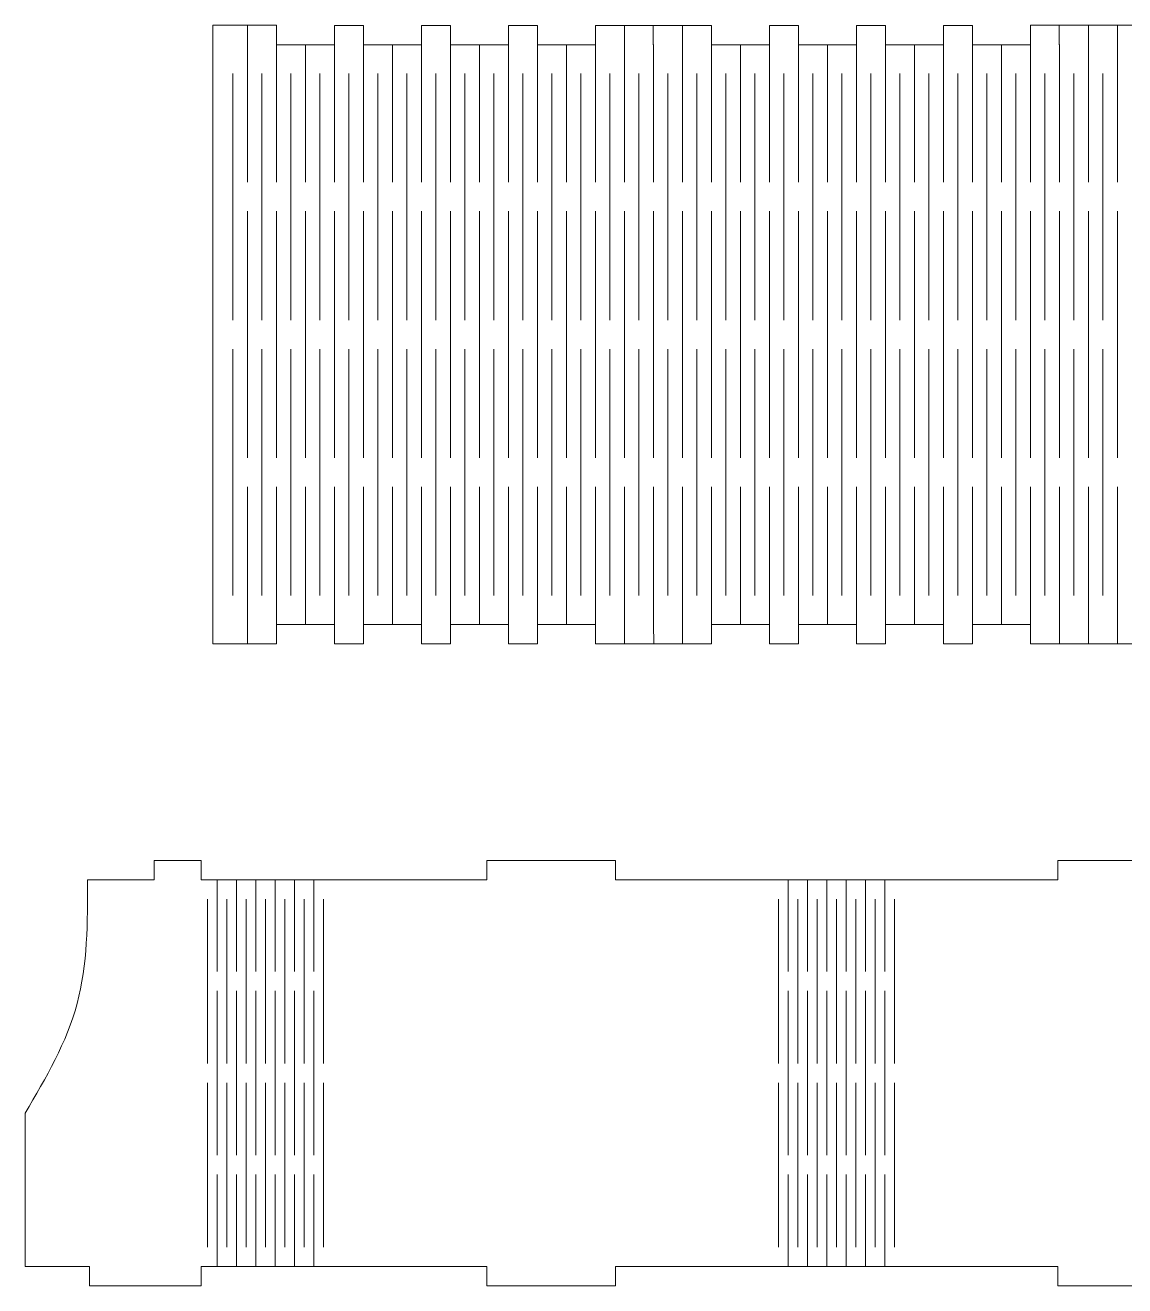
# Model space of a CAD drawing. Header units: millimetres. Extents: x -1381 to 521, y -496 to 496.
# Drawn here: x -684.5 to -513.9, y -253.9 to -58.3 of the extents above; entities that cross this region are included whole.
import ezdxf

# ---------------------------------------------------------------- set-up
doc = ezdxf.new("R2010")
doc.units = ezdxf.units.MM
doc.header["$MEASUREMENT"] = 0
doc.layers.add('layer 1', color=7, linetype='Continuous')

msp = doc.modelspace()

# ---------------------------------------------------------------- linework, layer by layer
at = {"layer": 'layer 1', "color": 250, "lineweight": 9}
for points, knots in [([(-652.288, -58.3138), (-652.288, -58.3138), (-655.388, -58.3138), (-655.388, -58.3138), (-655.388, -58.3138), (-655.388, -58.3138), (-655.388, -154.3138), (-655.388, -154.3138), (-655.388, -154.3138), (-655.388, -154.3138), (-652.288, -154.3138), (-652.288, -154.3138)], [0, 0, 0, 0, 0.25, 0.25, 0.25, 0.25, 0.5, 0.5, 0.5, 0.5, 1, 1, 1, 1]), ([(-645.5379, -61.3138), (-645.5379, -61.3138), (-645.5379, -58.3138), (-645.5379, -58.3138), (-645.5379, -58.3138), (-645.5379, -58.3138), (-652.288, -58.3138), (-652.288, -58.3138)], [0, 0, 0, 0, 0.33333333, 0.33333333, 0.33333333, 0.33333333, 1, 1, 1, 1]), ([(-636.5379, -61.3344), (-636.5379, -61.3344), (-636.5379, -58.3344), (-636.5379, -58.3344), (-636.5379, -58.3344), (-636.5379, -58.3344), (-632.0279, -58.3344), (-632.0279, -58.3344), (-632.0279, -58.3344), (-632.0279, -58.3344), (-632.0379, -61.3344), (-632.0379, -61.3344)], [0, 0, 0, 0, 0.25, 0.25, 0.25, 0.25, 0.5, 0.5, 0.5, 0.5, 1, 1, 1, 1]), ([(-623.0379, -61.3344), (-623.0379, -61.3344), (-623.0429, -58.3344), (-623.0429, -58.3344), (-623.0429, -58.3344), (-623.0429, -58.3344), (-618.5329, -58.3344), (-618.5329, -58.3344), (-618.5329, -58.3344), (-618.5329, -58.3344), (-618.5379, -61.3344), (-618.5379, -61.3344)], [0, 0, 0, 0, 0.25, 0.25, 0.25, 0.25, 0.5, 0.5, 0.5, 0.5, 1, 1, 1, 1]), ([(-609.5379, -61.3344), (-609.5379, -61.3344), (-609.5379, -58.3344), (-609.5379, -58.3344), (-609.5379, -58.3344), (-609.5379, -58.3344), (-605.0279, -58.3344), (-605.0279, -58.3344), (-605.0279, -58.3344), (-605.0279, -58.3344), (-605.0379, -61.3344), (-605.0379, -61.3344)], [0, 0, 0, 0, 0.25, 0.25, 0.25, 0.25, 0.5, 0.5, 0.5, 0.5, 1, 1, 1, 1]), ([(-578.0377, -61.3344), (-578.0377, -61.3344), (-578.0377, -58.3344), (-578.0377, -58.3344), (-578.0377, -58.3344), (-578.0377, -58.3344), (-596.0379, -58.3344), (-596.0379, -58.3344), (-596.0379, -58.3344), (-596.0379, -58.3344), (-596.0379, -61.3344), (-596.0379, -61.3344)], [0, 0, 0, 0, 0.25, 0.25, 0.25, 0.25, 0.5, 0.5, 0.5, 0.5, 1, 1, 1, 1]), ([(-569.0375, -61.3344), (-569.0375, -61.3344), (-569.0375, -58.3344), (-569.0375, -58.3344), (-569.0375, -58.3344), (-569.0375, -58.3344), (-564.5275, -58.3344), (-564.5275, -58.3344), (-564.5275, -58.3344), (-564.5275, -58.3344), (-564.5375, -61.3344), (-564.5375, -61.3344)], [0, 0, 0, 0, 0.25, 0.25, 0.25, 0.25, 0.5, 0.5, 0.5, 0.5, 1, 1, 1, 1]), ([(-555.5375, -61.3344), (-555.5375, -61.3344), (-555.5425, -58.3344), (-555.5425, -58.3344), (-555.5425, -58.3344), (-555.5425, -58.3344), (-551.0325, -58.3344), (-551.0325, -58.3344), (-551.0325, -58.3344), (-551.0325, -58.3344), (-551.0375, -61.3344), (-551.0375, -61.3344)], [0, 0, 0, 0, 0.25, 0.25, 0.25, 0.25, 0.5, 0.5, 0.5, 0.5, 1, 1, 1, 1]), ([(-542.0375, -61.3344), (-542.0375, -61.3344), (-542.0375, -58.3344), (-542.0375, -58.3344), (-542.0375, -58.3344), (-542.0375, -58.3344), (-537.5275, -58.3344), (-537.5275, -58.3344), (-537.5275, -58.3344), (-537.5275, -58.3344), (-537.5375, -61.3344), (-537.5375, -61.3344)], [0, 0, 0, 0, 0.25, 0.25, 0.25, 0.25, 0.5, 0.5, 0.5, 0.5, 1, 1, 1, 1]), ([(-510.5374, -61.3138), (-510.5374, -61.3138), (-510.5374, -58.3138), (-510.5374, -58.3138), (-510.5374, -58.3138), (-510.5374, -58.3138), (-528.5376, -58.3138), (-528.5376, -58.3138), (-528.5376, -58.3138), (-528.5376, -58.3138), (-528.5376, -61.3138), (-528.5376, -61.3138)], [0, 0, 0, 0, 0.25, 0.25, 0.25, 0.25, 0.5, 0.5, 0.5, 0.5, 1, 1, 1, 1]), ([(-652.288, -154.3344), (-652.288, -154.3344), (-645.5379, -154.3344), (-645.5379, -154.3344), (-645.5379, -154.3344), (-645.5379, -154.3344), (-645.5379, -151.3344), (-645.5379, -151.3344)], [0, 0, 0, 0, 0.33333333, 0.33333333, 0.33333333, 0.33333333, 1, 1, 1, 1]), ([(-632.0279, -151.3344), (-632.0279, -151.3344), (-632.0279, -154.3344), (-632.0279, -154.3344), (-632.0279, -154.3344), (-632.0279, -154.3344), (-636.5379, -154.3344), (-636.5379, -154.3344), (-636.5379, -154.3344), (-636.5379, -154.3344), (-636.5379, -151.3344), (-636.5379, -151.3344)], [0, 0, 0, 0, 0.25, 0.25, 0.25, 0.25, 0.5, 0.5, 0.5, 0.5, 1, 1, 1, 1]), ([(-618.5329, -151.3344), (-618.5329, -151.3344), (-618.5329, -154.3344), (-618.5329, -154.3344), (-618.5329, -154.3344), (-618.5329, -154.3344), (-623.0429, -154.3344), (-623.0429, -154.3344), (-623.0429, -154.3344), (-623.0429, -154.3344), (-623.0429, -151.3344), (-623.0429, -151.3344)], [0, 0, 0, 0, 0.25, 0.25, 0.25, 0.25, 0.5, 0.5, 0.5, 0.5, 1, 1, 1, 1]), ([(-605.0279, -151.3344), (-605.0279, -151.3344), (-605.0279, -154.3344), (-605.0279, -154.3344), (-605.0279, -154.3344), (-605.0279, -154.3344), (-609.5379, -154.3344), (-609.5379, -154.3344), (-609.5379, -154.3344), (-609.5379, -154.3344), (-609.5379, -151.3344), (-609.5379, -151.3344)], [0, 0, 0, 0, 0.25, 0.25, 0.25, 0.25, 0.5, 0.5, 0.5, 0.5, 1, 1, 1, 1]), ([(-596.0379, -151.3138), (-596.0379, -151.3138), (-596.0379, -154.3138), (-596.0379, -154.3138), (-596.0379, -154.3138), (-596.0379, -154.3138), (-578.0377, -154.3138), (-578.0377, -154.3138), (-578.0377, -154.3138), (-578.0377, -154.3138), (-578.0377, -151.3138), (-578.0377, -151.3138)], [0, 0, 0, 0, 0.25, 0.25, 0.25, 0.25, 0.5, 0.5, 0.5, 0.5, 1, 1, 1, 1]), ([(-564.5277, -151.3344), (-564.5277, -151.3344), (-564.5277, -154.3344), (-564.5277, -154.3344), (-564.5277, -154.3344), (-564.5277, -154.3344), (-569.0377, -154.3344), (-569.0377, -154.3344), (-569.0377, -154.3344), (-569.0377, -154.3344), (-569.0377, -151.3344), (-569.0377, -151.3344)], [0, 0, 0, 0, 0.25, 0.25, 0.25, 0.25, 0.5, 0.5, 0.5, 0.5, 1, 1, 1, 1]), ([(-551.0327, -151.3344), (-551.0327, -151.3344), (-551.0327, -154.3344), (-551.0327, -154.3344), (-551.0327, -154.3344), (-551.0327, -154.3344), (-555.5427, -154.3344), (-555.5427, -154.3344), (-555.5427, -154.3344), (-555.5427, -154.3344), (-555.5427, -151.3344), (-555.5427, -151.3344)], [0, 0, 0, 0, 0.25, 0.25, 0.25, 0.25, 0.5, 0.5, 0.5, 0.5, 1, 1, 1, 1]), ([(-537.5277, -151.3344), (-537.5277, -151.3344), (-537.5277, -154.3344), (-537.5277, -154.3344), (-537.5277, -154.3344), (-537.5277, -154.3344), (-542.0377, -154.3344), (-542.0377, -154.3344), (-542.0377, -154.3344), (-542.0377, -154.3344), (-542.0377, -151.3344), (-542.0377, -151.3344)], [0, 0, 0, 0, 0.25, 0.25, 0.25, 0.25, 0.5, 0.5, 0.5, 0.5, 1, 1, 1, 1]), ([(-528.5376, -151.3344), (-528.5376, -151.3344), (-528.5376, -154.3344), (-528.5376, -154.3344), (-528.5376, -154.3344), (-528.5376, -154.3344), (-510.5374, -154.3344), (-510.5374, -154.3344), (-510.5374, -154.3344), (-510.5374, -154.3344), (-510.5374, -151.3344), (-510.5374, -151.3344)], [0, 0, 0, 0, 0.25, 0.25, 0.25, 0.25, 0.5, 0.5, 0.5, 0.5, 1, 1, 1, 1]), ([(-657.2144, -187.9438), (-657.2144, -187.9438), (-664.5144, -187.9438), (-664.5144, -187.9438), (-664.5144, -187.9438), (-664.5144, -187.9438), (-664.5144, -190.9438), (-664.5144, -190.9438)], [0, 0, 0, 0, 0.33333333, 0.33333333, 0.33333333, 0.33333333, 1, 1, 1, 1]), ([(-612.9143, -190.9438), (-612.9143, -190.9438), (-612.9143, -187.9438), (-612.9143, -187.9438), (-612.9143, -187.9438), (-612.9143, -187.9438), (-592.9143, -187.9438), (-592.9143, -187.9438), (-592.9143, -187.9438), (-592.9143, -187.9438), (-592.9143, -190.9438), (-592.9143, -190.9438)], [0, 0, 0, 0, 0.25, 0.25, 0.25, 0.25, 0.5, 0.5, 0.5, 0.5, 1, 1, 1, 1]), ([(-524.3143, -190.9438), (-524.3143, -190.9438), (-524.3143, -187.9438), (-524.3143, -187.9438), (-524.3143, -187.9438), (-524.3143, -187.9438), (-504.3143, -187.9438), (-504.3143, -187.9438), (-504.3143, -187.9438), (-504.3143, -187.9438), (-504.3143, -190.9438), (-504.3143, -190.9438)], [0, 0, 0, 0, 0.25, 0.25, 0.25, 0.25, 0.5, 0.5, 0.5, 0.5, 1, 1, 1, 1]), ([(-674.8412, -190.9436), (-674.8412, -197.5251), (-674.8412, -204.1065), (-676.4534, -210.1375), (-676.4534, -210.1375), (-678.0656, -216.1685), (-681.29, -221.649), (-684.5144, -227.1296)], [0, 0, 0, 0, 0.33333333, 0.33333333, 0.33333333, 0.33333333, 1, 1, 1, 1]), ([(-684.5144, -227.1296), (-684.5144, -227.1296), (-684.5144, -250.9438), (-684.5144, -250.9438), (-684.5144, -250.9438), (-684.5144, -250.9438), (-679.5144, -250.9438), (-679.5144, -250.9438)], [0, 0, 0, 0, 0.33333333, 0.33333333, 0.33333333, 0.33333333, 1, 1, 1, 1]), ([(-674.5144, -250.9438), (-674.5144, -250.9438), (-674.5144, -253.9438), (-674.5144, -253.9438), (-674.5144, -253.9438), (-674.5144, -253.9438), (-657.2144, -253.9438), (-657.2144, -253.9438)], [0, 0, 0, 0, 0.33333333, 0.33333333, 0.33333333, 0.33333333, 1, 1, 1, 1]), ([(-592.9143, -250.9438), (-592.9143, -250.9438), (-592.9143, -253.9438), (-592.9143, -253.9438), (-592.9143, -253.9438), (-592.9143, -253.9438), (-612.9143, -253.9438), (-612.9143, -253.9438), (-612.9143, -253.9438), (-612.9143, -253.9438), (-612.9143, -250.9438), (-612.9143, -250.9438)], [0, 0, 0, 0, 0.25, 0.25, 0.25, 0.25, 0.5, 0.5, 0.5, 0.5, 1, 1, 1, 1]), ([(-504.3143, -250.9438), (-504.3143, -250.9438), (-504.3143, -253.9438), (-504.3143, -253.9438), (-504.3143, -253.9438), (-504.3143, -253.9438), (-524.3143, -253.9438), (-524.3143, -253.9438), (-524.3143, -253.9438), (-524.3143, -253.9438), (-524.3143, -250.9438), (-524.3143, -250.9438)], [0, 0, 0, 0, 0.25, 0.25, 0.25, 0.25, 0.5, 0.5, 0.5, 0.5, 1, 1, 1, 1])]:
    msp.add_open_spline(points, degree=3, knots=knots, dxfattribs=at)
for points in [[(-650.0379, -61.3138), (-650.0379, -61.3138), (-650.0379, -58.3138), (-650.0379, -58.3138)], [(-591.5174, -61.3344), (-591.5174, -61.3344), (-591.5174, -58.3344), (-591.5174, -58.3344)], [(-587.0585, -61.3344), (-587.0585, -61.3344), (-587.0585, -58.3344), (-587.0585, -58.3344)], [(-582.5379, -61.3138), (-582.5379, -61.3138), (-582.5379, -58.3344), (-582.5379, -58.3344)], [(-524.0581, -61.3344), (-524.0581, -61.3344), (-524.0581, -58.3138), (-524.0581, -58.3138)], [(-519.5375, -61.3138), (-519.5375, -61.3138), (-519.5375, -58.3138), (-519.5375, -58.3138)], [(-515.0375, -61.3344), (-515.0375, -61.3344), (-515.0375, -58.3138), (-515.0375, -58.3138)], [(-645.5379, -61.3344), (-645.5379, -61.3344), (-636.5379, -61.3344), (-636.5379, -61.3344)], [(-632.0379, -61.3344), (-632.0379, -61.3344), (-623.0379, -61.3344), (-623.0379, -61.3344)], [(-618.5379, -61.3344), (-618.5379, -61.3344), (-609.5379, -61.3344), (-609.5379, -61.3344)], [(-605.0379, -61.3344), (-605.0379, -61.3344), (-596.0379, -61.3344), (-596.0379, -61.3344)], [(-591.5379, -61.3344), (-591.5379, -61.3344), (-591.5174, -61.3344), (-591.5174, -61.3344)], [(-591.5379, -61.3344), (-591.5379, -61.3344), (-591.5174, -61.3344), (-591.5174, -61.3344)], [(-587.0585, -61.3344), (-587.0585, -61.3344), (-587.0379, -61.3344), (-587.0379, -61.3344)], [(-587.0585, -61.3344), (-587.0585, -61.3344), (-587.0379, -61.3344), (-587.0379, -61.3344)], [(-578.0377, -61.3344), (-578.0377, -61.3344), (-569.0375, -61.3344), (-569.0375, -61.3344)], [(-564.5375, -61.3344), (-564.5375, -61.3344), (-555.5375, -61.3344), (-555.5375, -61.3344)], [(-551.0375, -61.3344), (-551.0375, -61.3344), (-542.0375, -61.3344), (-542.0375, -61.3344)], [(-537.5375, -61.3344), (-537.5375, -61.3344), (-528.5375, -61.3344), (-528.5375, -61.3344)], [(-524.0581, -61.3138), (-524.0581, -61.3138), (-524.0375, -61.3138), (-524.0375, -61.3138)], [(-524.0581, -61.3344), (-524.0581, -61.3344), (-524.0375, -61.3344), (-524.0375, -61.3344)], [(-650.0379, -151.3138), (-650.0379, -151.3138), (-650.0379, -154.3344), (-650.0379, -154.3344)], [(-636.5379, -151.3344), (-636.5379, -151.3344), (-645.5379, -151.3344), (-645.5379, -151.3344)], [(-623.0429, -151.3344), (-623.0429, -151.3344), (-632.0279, -151.3344), (-632.0279, -151.3344)], [(-609.5379, -151.3344), (-609.5379, -151.3344), (-618.5329, -151.3344), (-618.5329, -151.3344)], [(-596.0379, -151.3344), (-596.0379, -151.3344), (-605.0279, -151.3344), (-605.0279, -151.3344)], [(-591.5379, -151.2726), (-591.5379, -151.2726), (-591.5379, -154.3138), (-591.5379, -154.3138)], [(-587.0379, -151.2726), (-587.0379, -151.2726), (-586.9649, -154.3138), (-586.9649, -154.3138)], [(-582.5379, -151.2726), (-582.5379, -151.2726), (-582.5379, -154.3138), (-582.5379, -154.3138)], [(-569.0377, -151.3344), (-569.0377, -151.3344), (-578.0377, -151.3344), (-578.0377, -151.3344)], [(-555.5427, -151.3344), (-555.5427, -151.3344), (-564.5277, -151.3344), (-564.5277, -151.3344)], [(-542.0377, -151.3344), (-542.0377, -151.3344), (-551.0327, -151.3344), (-551.0327, -151.3344)], [(-528.5376, -151.3344), (-528.5376, -151.3344), (-537.5277, -151.3344), (-537.5277, -151.3344)], [(-524.0375, -151.3138), (-524.0375, -151.3138), (-524.0375, -154.3344), (-524.0375, -154.3344)], [(-519.5375, -151.3138), (-519.5375, -151.3138), (-519.5375, -154.3344), (-519.5375, -154.3344)], [(-515.017, -151.3344), (-515.017, -151.3344), (-515.017, -154.3344), (-515.017, -154.3344)], [(-652.288, -154.3138), (-652.288, -154.3138), (-652.288, -154.355), (-652.288, -154.355)], [(-657.2144, -190.9438), (-657.2144, -190.9438), (-657.2144, -187.9438), (-657.2144, -187.9438)], [(-664.8412, -190.9436), (-664.8412, -190.9436), (-674.8412, -190.9436), (-674.8412, -190.9436)], [(-664.5144, -190.9436), (-664.5144, -190.9436), (-664.8412, -190.9436), (-664.8412, -190.9436)], [(-626.8878, -190.9436), (-626.8878, -190.9436), (-657.2144, -190.9436), (-657.2144, -190.9436)], [(-612.9143, -190.9436), (-612.9143, -190.9436), (-626.8878, -190.9436), (-626.8878, -190.9436)], [(-580.2672, -190.9436), (-580.2672, -190.9436), (-592.9143, -190.9436), (-592.9143, -190.9436)], [(-533.6466, -190.9436), (-533.6466, -190.9436), (-580.2672, -190.9436), (-580.2672, -190.9436)], [(-524.3143, -190.9436), (-524.3143, -190.9436), (-533.6466, -190.9436), (-533.6466, -190.9436)], [(-674.5144, -250.9438), (-674.5144, -250.9438), (-679.5144, -250.9438), (-679.5144, -250.9438)], [(-657.2144, -253.9438), (-657.2144, -253.9438), (-657.2144, -250.9438), (-657.2144, -250.9438)], [(-657.2144, -250.9439), (-657.2144, -250.9439), (-626.8878, -250.9439), (-626.8878, -250.9439)], [(-626.8878, -250.9439), (-626.8878, -250.9439), (-612.9143, -250.9439), (-612.9143, -250.9439)], [(-592.9143, -250.9439), (-592.9143, -250.9439), (-580.2672, -250.9439), (-580.2672, -250.9439)], [(-580.2672, -250.9439), (-580.2672, -250.9439), (-533.6466, -250.9439), (-533.6466, -250.9439)], [(-533.6466, -250.9439), (-533.6466, -250.9439), (-524.3143, -250.9439), (-524.3143, -250.9439)]]:
    msp.add_open_spline(points, degree=3, dxfattribs=at)
at = {"layer": 'layer 1', "color": 1, "lineweight": 9}
for points in [[(-650.0379, -61.3138), (-650.0379, -61.3138), (-650.0379, -82.6889), (-650.0379, -82.6889)], [(-645.5379, -61.3138), (-645.5379, -61.3138), (-645.5379, -82.6889), (-645.5379, -82.6889)], [(-641.0379, -61.3138), (-641.0379, -61.3138), (-641.0379, -82.6889), (-641.0379, -82.6889)], [(-636.5379, -61.3138), (-636.5379, -61.3138), (-636.5379, -82.6889), (-636.5379, -82.6889)], [(-632.0379, -61.3138), (-632.0379, -61.3138), (-632.0379, -82.6889), (-632.0379, -82.6889)], [(-627.5379, -61.3138), (-627.5379, -61.3138), (-627.5379, -82.6889), (-627.5379, -82.6889)], [(-623.0379, -61.3138), (-623.0379, -61.3138), (-623.0379, -82.6889), (-623.0379, -82.6889)], [(-618.5379, -61.3138), (-618.5379, -61.3138), (-618.5379, -82.6889), (-618.5379, -82.6889)], [(-614.0379, -61.3138), (-614.0379, -61.3138), (-614.0379, -82.6889), (-614.0379, -82.6889)], [(-609.5379, -61.3138), (-609.5379, -61.3138), (-609.5379, -82.6889), (-609.5379, -82.6889)], [(-605.0379, -61.3138), (-605.0379, -61.3138), (-605.0379, -82.6889), (-605.0379, -82.6889)], [(-600.5379, -61.3138), (-600.5379, -61.3138), (-600.5379, -82.6889), (-600.5379, -82.6889)], [(-596.0379, -61.3138), (-596.0379, -61.3138), (-596.0379, -82.6889), (-596.0379, -82.6889)], [(-591.5379, -61.3138), (-591.5379, -61.3138), (-591.5379, -82.6889), (-591.5379, -82.6889)], [(-587.0379, -61.3138), (-587.0379, -61.3138), (-587.0379, -82.6889), (-587.0379, -82.6889)], [(-582.5379, -61.3138), (-582.5379, -61.3138), (-582.5379, -82.6889), (-582.5379, -82.6889)], [(-578.0375, -61.3138), (-578.0375, -61.3138), (-578.0375, -82.6889), (-578.0375, -82.6889)], [(-573.5375, -61.3138), (-573.5375, -61.3138), (-573.5375, -82.6889), (-573.5375, -82.6889)], [(-569.0375, -61.3138), (-569.0375, -61.3138), (-569.0375, -82.6889), (-569.0375, -82.6889)], [(-564.5375, -61.3138), (-564.5375, -61.3138), (-564.5375, -82.6889), (-564.5375, -82.6889)], [(-560.0375, -61.3138), (-560.0375, -61.3138), (-560.0375, -82.6889), (-560.0375, -82.6889)], [(-555.5375, -61.3138), (-555.5375, -61.3138), (-555.5375, -82.6889), (-555.5375, -82.6889)], [(-551.0375, -61.3138), (-551.0375, -61.3138), (-551.0375, -82.6889), (-551.0375, -82.6889)], [(-546.5375, -61.3138), (-546.5375, -61.3138), (-546.5375, -82.6889), (-546.5375, -82.6889)], [(-542.0375, -61.3138), (-542.0375, -61.3138), (-542.0375, -82.6889), (-542.0375, -82.6889)], [(-537.5375, -61.3138), (-537.5375, -61.3138), (-537.5375, -82.6889), (-537.5375, -82.6889)], [(-533.0375, -61.3138), (-533.0375, -61.3138), (-533.0375, -82.6889), (-533.0375, -82.6889)], [(-528.5375, -61.3138), (-528.5375, -61.3138), (-528.5375, -82.6889), (-528.5375, -82.6889)], [(-524.0375, -61.3138), (-524.0375, -61.3138), (-524.0375, -82.6889), (-524.0375, -82.6889)], [(-519.5375, -61.3138), (-519.5375, -61.3138), (-519.5375, -82.6889), (-519.5375, -82.6889)], [(-515.0375, -61.3138), (-515.0375, -61.3138), (-515.0375, -82.6889), (-515.0375, -82.6889)], [(-652.2878, -65.8138), (-652.2878, -65.8138), (-652.2878, -104.0639), (-652.2878, -104.0639)], [(-647.788, -65.8138), (-647.788, -65.8138), (-647.788, -104.0639), (-647.788, -104.0639)], [(-643.288, -65.8138), (-643.288, -65.8138), (-643.288, -104.0639), (-643.288, -104.0639)], [(-638.788, -65.8138), (-638.788, -65.8138), (-638.788, -104.0639), (-638.788, -104.0639)], [(-634.288, -65.8138), (-634.288, -65.8138), (-634.288, -104.0639), (-634.288, -104.0639)], [(-629.788, -65.8138), (-629.788, -65.8138), (-629.788, -104.0639), (-629.788, -104.0639)], [(-625.288, -65.8138), (-625.288, -65.8138), (-625.288, -104.0639), (-625.288, -104.0639)], [(-620.788, -65.8138), (-620.788, -65.8138), (-620.788, -104.0639), (-620.788, -104.0639)], [(-616.288, -65.8138), (-616.288, -65.8138), (-616.288, -104.0639), (-616.288, -104.0639)], [(-611.788, -65.8138), (-611.788, -65.8138), (-611.788, -104.0639), (-611.788, -104.0639)], [(-607.288, -65.8138), (-607.288, -65.8138), (-607.288, -104.0639), (-607.288, -104.0639)], [(-602.788, -65.8138), (-602.788, -65.8138), (-602.788, -104.0639), (-602.788, -104.0639)], [(-598.288, -65.8138), (-598.288, -65.8138), (-598.288, -104.0639), (-598.288, -104.0639)], [(-593.788, -65.8138), (-593.788, -65.8138), (-593.788, -104.0639), (-593.788, -104.0639)], [(-589.288, -65.8138), (-589.288, -65.8138), (-589.288, -104.0639), (-589.288, -104.0639)], [(-584.788, -65.8138), (-584.788, -65.8138), (-584.788, -104.0639), (-584.788, -104.0639)], [(-580.288, -65.8138), (-580.288, -65.8138), (-580.288, -104.0639), (-580.288, -104.0639)], [(-575.7876, -65.8138), (-575.7876, -65.8138), (-575.7876, -104.0639), (-575.7876, -104.0639)], [(-571.2876, -65.8138), (-571.2876, -65.8138), (-571.2876, -104.0639), (-571.2876, -104.0639)], [(-566.7876, -65.8138), (-566.7876, -65.8138), (-566.7876, -104.0639), (-566.7876, -104.0639)], [(-562.2876, -65.8138), (-562.2876, -65.8138), (-562.2876, -104.0639), (-562.2876, -104.0639)], [(-557.7876, -65.8138), (-557.7876, -65.8138), (-557.7876, -104.0639), (-557.7876, -104.0639)], [(-553.2876, -65.8138), (-553.2876, -65.8138), (-553.2876, -104.0639), (-553.2876, -104.0639)], [(-548.7876, -65.8138), (-548.7876, -65.8138), (-548.7876, -104.0639), (-548.7876, -104.0639)], [(-544.2876, -65.8138), (-544.2876, -65.8138), (-544.2876, -104.0639), (-544.2876, -104.0639)], [(-539.7876, -65.8138), (-539.7876, -65.8138), (-539.7876, -104.0639), (-539.7876, -104.0639)], [(-535.2876, -65.8138), (-535.2876, -65.8138), (-535.2876, -104.0639), (-535.2876, -104.0639)], [(-530.7876, -65.8138), (-530.7876, -65.8138), (-530.7876, -104.0639), (-530.7876, -104.0639)], [(-526.2876, -65.8138), (-526.2876, -65.8138), (-526.2876, -104.0639), (-526.2876, -104.0639)], [(-521.7876, -65.8138), (-521.7876, -65.8138), (-521.7876, -104.0639), (-521.7876, -104.0639)], [(-517.2876, -65.8138), (-517.2876, -65.8138), (-517.2876, -104.0639), (-517.2876, -104.0639)], [(-650.0379, -87.1889), (-650.0379, -87.1889), (-650.0379, -125.4389), (-650.0379, -125.4389)], [(-645.5379, -87.1889), (-645.5379, -87.1889), (-645.5379, -125.4389), (-645.5379, -125.4389)], [(-641.0379, -87.1889), (-641.0379, -87.1889), (-641.0379, -125.4389), (-641.0379, -125.4389)], [(-636.5379, -87.1889), (-636.5379, -87.1889), (-636.5379, -125.4389), (-636.5379, -125.4389)], [(-632.0379, -87.1889), (-632.0379, -87.1889), (-632.0379, -125.4389), (-632.0379, -125.4389)], [(-627.5379, -87.1889), (-627.5379, -87.1889), (-627.5379, -125.4389), (-627.5379, -125.4389)], [(-623.0379, -87.1889), (-623.0379, -87.1889), (-623.0379, -125.4389), (-623.0379, -125.4389)], [(-618.5379, -87.1889), (-618.5379, -87.1889), (-618.5379, -125.4389), (-618.5379, -125.4389)], [(-614.0379, -87.1889), (-614.0379, -87.1889), (-614.0379, -125.4389), (-614.0379, -125.4389)], [(-609.5379, -87.1889), (-609.5379, -87.1889), (-609.5379, -125.4389), (-609.5379, -125.4389)], [(-605.0379, -87.1889), (-605.0379, -87.1889), (-605.0379, -125.4389), (-605.0379, -125.4389)], [(-600.5379, -87.1889), (-600.5379, -87.1889), (-600.5379, -125.4389), (-600.5379, -125.4389)], [(-596.0379, -87.1889), (-596.0379, -87.1889), (-596.0379, -125.4389), (-596.0379, -125.4389)], [(-591.5379, -87.1889), (-591.5379, -87.1889), (-591.5379, -125.4389), (-591.5379, -125.4389)], [(-587.0379, -87.1889), (-587.0379, -87.1889), (-587.0379, -125.4389), (-587.0379, -125.4389)], [(-582.5379, -87.1889), (-582.5379, -87.1889), (-582.5379, -125.4389), (-582.5379, -125.4389)], [(-578.0375, -87.1889), (-578.0375, -87.1889), (-578.0375, -125.4389), (-578.0375, -125.4389)], [(-573.5375, -87.1889), (-573.5375, -87.1889), (-573.5375, -125.4389), (-573.5375, -125.4389)], [(-569.0375, -87.1889), (-569.0375, -87.1889), (-569.0375, -125.4389), (-569.0375, -125.4389)], [(-564.5375, -87.1889), (-564.5375, -87.1889), (-564.5375, -125.4389), (-564.5375, -125.4389)], [(-560.0375, -87.1889), (-560.0375, -87.1889), (-560.0375, -125.4389), (-560.0375, -125.4389)], [(-555.5375, -87.1889), (-555.5375, -87.1889), (-555.5375, -125.4389), (-555.5375, -125.4389)], [(-551.0375, -87.1889), (-551.0375, -87.1889), (-551.0375, -125.4389), (-551.0375, -125.4389)], [(-546.5375, -87.1889), (-546.5375, -87.1889), (-546.5375, -125.4389), (-546.5375, -125.4389)], [(-542.0375, -87.1889), (-542.0375, -87.1889), (-542.0375, -125.4389), (-542.0375, -125.4389)], [(-537.5375, -87.1889), (-537.5375, -87.1889), (-537.5375, -125.4389), (-537.5375, -125.4389)], [(-533.0375, -87.1889), (-533.0375, -87.1889), (-533.0375, -125.4389), (-533.0375, -125.4389)], [(-528.5375, -87.1889), (-528.5375, -87.1889), (-528.5375, -125.4389), (-528.5375, -125.4389)], [(-524.0375, -87.1889), (-524.0375, -87.1889), (-524.0375, -125.4389), (-524.0375, -125.4389)], [(-519.5375, -87.1889), (-519.5375, -87.1889), (-519.5375, -125.4389), (-519.5375, -125.4389)], [(-515.0375, -87.1889), (-515.0375, -87.1889), (-515.0375, -125.4389), (-515.0375, -125.4389)], [(-652.2878, -108.5639), (-652.2878, -108.5639), (-652.2878, -146.8138), (-652.2878, -146.8138)], [(-647.788, -108.5639), (-647.788, -108.5639), (-647.788, -146.8138), (-647.788, -146.8138)], [(-643.288, -108.5639), (-643.288, -108.5639), (-643.288, -146.8138), (-643.288, -146.8138)], [(-638.788, -108.5639), (-638.788, -108.5639), (-638.788, -146.8138), (-638.788, -146.8138)], [(-634.288, -108.5639), (-634.288, -108.5639), (-634.288, -146.8138), (-634.288, -146.8138)], [(-629.788, -108.5639), (-629.788, -108.5639), (-629.788, -146.8138), (-629.788, -146.8138)], [(-625.288, -108.5639), (-625.288, -108.5639), (-625.288, -146.8138), (-625.288, -146.8138)], [(-620.788, -108.5639), (-620.788, -108.5639), (-620.788, -146.8138), (-620.788, -146.8138)], [(-616.288, -108.5639), (-616.288, -108.5639), (-616.288, -146.8138), (-616.288, -146.8138)], [(-611.788, -108.5639), (-611.788, -108.5639), (-611.788, -146.8138), (-611.788, -146.8138)], [(-607.288, -108.5639), (-607.288, -108.5639), (-607.288, -146.8138), (-607.288, -146.8138)], [(-602.788, -108.5639), (-602.788, -108.5639), (-602.788, -146.8138), (-602.788, -146.8138)], [(-598.288, -108.5639), (-598.288, -108.5639), (-598.288, -146.8138), (-598.288, -146.8138)], [(-593.788, -108.5639), (-593.788, -108.5639), (-593.788, -146.8138), (-593.788, -146.8138)], [(-589.288, -108.5639), (-589.288, -108.5639), (-589.288, -146.8138), (-589.288, -146.8138)], [(-584.788, -108.5639), (-584.788, -108.5639), (-584.788, -146.8138), (-584.788, -146.8138)], [(-580.288, -108.5639), (-580.288, -108.5639), (-580.288, -146.8138), (-580.288, -146.8138)], [(-575.7876, -108.5639), (-575.7876, -108.5639), (-575.7876, -146.8138), (-575.7876, -146.8138)], [(-571.2876, -108.5639), (-571.2876, -108.5639), (-571.2876, -146.8138), (-571.2876, -146.8138)], [(-566.7876, -108.5639), (-566.7876, -108.5639), (-566.7876, -146.8138), (-566.7876, -146.8138)], [(-562.2876, -108.5639), (-562.2876, -108.5639), (-562.2876, -146.8138), (-562.2876, -146.8138)], [(-557.7876, -108.5639), (-557.7876, -108.5639), (-557.7876, -146.8138), (-557.7876, -146.8138)], [(-553.2876, -108.5639), (-553.2876, -108.5639), (-553.2876, -146.8138), (-553.2876, -146.8138)], [(-548.7876, -108.5639), (-548.7876, -108.5639), (-548.7876, -146.8138), (-548.7876, -146.8138)], [(-544.2876, -108.5639), (-544.2876, -108.5639), (-544.2876, -146.8138), (-544.2876, -146.8138)], [(-539.7876, -108.5639), (-539.7876, -108.5639), (-539.7876, -146.8138), (-539.7876, -146.8138)], [(-535.2876, -108.5639), (-535.2876, -108.5639), (-535.2876, -146.8138), (-535.2876, -146.8138)], [(-530.7876, -108.5639), (-530.7876, -108.5639), (-530.7876, -146.8138), (-530.7876, -146.8138)], [(-526.2876, -108.5639), (-526.2876, -108.5639), (-526.2876, -146.8138), (-526.2876, -146.8138)], [(-521.7876, -108.5639), (-521.7876, -108.5639), (-521.7876, -146.8138), (-521.7876, -146.8138)], [(-517.2876, -108.5639), (-517.2876, -108.5639), (-517.2876, -146.8138), (-517.2876, -146.8138)], [(-650.0379, -129.9389), (-650.0379, -129.9389), (-650.0379, -151.3138), (-650.0379, -151.3138)], [(-645.5379, -129.9389), (-645.5379, -129.9389), (-645.5379, -151.3138), (-645.5379, -151.3138)], [(-641.0379, -129.9389), (-641.0379, -129.9389), (-641.0379, -151.3138), (-641.0379, -151.3138)], [(-636.5379, -129.9389), (-636.5379, -129.9389), (-636.5379, -151.3138), (-636.5379, -151.3138)], [(-632.0379, -129.9389), (-632.0379, -129.9389), (-632.0379, -151.3138), (-632.0379, -151.3138)], [(-627.5379, -129.9389), (-627.5379, -129.9389), (-627.5379, -151.3138), (-627.5379, -151.3138)], [(-623.0379, -129.9389), (-623.0379, -129.9389), (-623.0379, -151.3138), (-623.0379, -151.3138)], [(-618.5379, -129.9389), (-618.5379, -129.9389), (-618.5379, -151.3138), (-618.5379, -151.3138)], [(-614.0379, -129.9389), (-614.0379, -129.9389), (-614.0379, -151.3138), (-614.0379, -151.3138)], [(-609.5379, -129.9389), (-609.5379, -129.9389), (-609.5379, -151.3138), (-609.5379, -151.3138)], [(-605.0379, -129.9389), (-605.0379, -129.9389), (-605.0379, -151.3138), (-605.0379, -151.3138)], [(-600.5379, -129.9389), (-600.5379, -129.9389), (-600.5379, -151.3138), (-600.5379, -151.3138)], [(-596.0379, -129.9389), (-596.0379, -129.9389), (-596.0379, -151.3138), (-596.0379, -151.3138)], [(-591.5379, -129.9389), (-591.5379, -129.9389), (-591.5379, -151.3138), (-591.5379, -151.3138)], [(-587.0379, -129.9389), (-587.0379, -129.9389), (-587.0379, -151.3138), (-587.0379, -151.3138)], [(-582.5379, -129.9389), (-582.5379, -129.9389), (-582.5379, -151.3138), (-582.5379, -151.3138)], [(-578.0375, -129.9389), (-578.0375, -129.9389), (-578.0375, -151.3138), (-578.0375, -151.3138)], [(-573.5375, -129.9389), (-573.5375, -129.9389), (-573.5375, -151.3138), (-573.5375, -151.3138)], [(-569.0375, -129.9389), (-569.0375, -129.9389), (-569.0375, -151.3138), (-569.0375, -151.3138)], [(-564.5375, -129.9389), (-564.5375, -129.9389), (-564.5375, -151.3138), (-564.5375, -151.3138)], [(-560.0375, -129.9389), (-560.0375, -129.9389), (-560.0375, -151.3138), (-560.0375, -151.3138)], [(-555.5375, -129.9389), (-555.5375, -129.9389), (-555.5375, -151.3138), (-555.5375, -151.3138)], [(-551.0375, -129.9389), (-551.0375, -129.9389), (-551.0375, -151.3138), (-551.0375, -151.3138)], [(-546.5375, -129.9389), (-546.5375, -129.9389), (-546.5375, -151.3138), (-546.5375, -151.3138)], [(-542.0375, -129.9389), (-542.0375, -129.9389), (-542.0375, -151.3138), (-542.0375, -151.3138)], [(-537.5375, -129.9389), (-537.5375, -129.9389), (-537.5375, -151.3138), (-537.5375, -151.3138)], [(-533.0375, -129.9389), (-533.0375, -129.9389), (-533.0375, -151.3138), (-533.0375, -151.3138)], [(-528.5375, -129.9389), (-528.5375, -129.9389), (-528.5375, -151.3138), (-528.5375, -151.3138)], [(-524.0375, -129.9389), (-524.0375, -129.9389), (-524.0375, -151.3138), (-524.0375, -151.3138)], [(-519.5375, -129.9389), (-519.5375, -129.9389), (-519.5375, -151.3138), (-519.5375, -151.3138)], [(-515.0375, -129.9389), (-515.0375, -129.9389), (-515.0375, -151.3138), (-515.0375, -151.3138)], [(-654.7145, -190.9439), (-654.7145, -190.9439), (-654.7145, -205.1939), (-654.7145, -205.1939)], [(-651.7145, -190.9439), (-651.7145, -190.9439), (-651.7145, -205.1939), (-651.7145, -205.1939)], [(-648.7145, -190.9439), (-648.7145, -190.9439), (-648.7145, -205.1939), (-648.7145, -205.1939)], [(-645.7145, -190.9439), (-645.7145, -190.9439), (-645.7145, -205.1939), (-645.7145, -205.1939)], [(-642.7145, -190.9439), (-642.7145, -190.9439), (-642.7145, -205.1939), (-642.7145, -205.1939)], [(-639.7145, -190.9439), (-639.7145, -190.9439), (-639.7145, -205.1939), (-639.7145, -205.1939)], [(-566.1145, -190.9439), (-566.1145, -190.9439), (-566.1145, -205.1939), (-566.1145, -205.1939)], [(-563.1145, -190.9439), (-563.1145, -190.9439), (-563.1145, -205.1939), (-563.1145, -205.1939)], [(-560.1145, -190.9439), (-560.1145, -190.9439), (-560.1145, -205.1939), (-560.1145, -205.1939)], [(-557.1145, -190.9439), (-557.1145, -190.9439), (-557.1145, -205.1939), (-557.1145, -205.1939)], [(-554.1145, -190.9439), (-554.1145, -190.9439), (-554.1145, -205.1939), (-554.1145, -205.1939)], [(-551.1145, -190.9439), (-551.1145, -190.9439), (-551.1145, -205.1939), (-551.1145, -205.1939)], [(-656.2145, -193.9439), (-656.2145, -193.9439), (-656.2145, -219.444), (-656.2145, -219.444)], [(-653.2145, -193.9439), (-653.2145, -193.9439), (-653.2145, -219.444), (-653.2145, -219.444)], [(-650.2145, -193.9439), (-650.2145, -193.9439), (-650.2145, -219.444), (-650.2145, -219.444)], [(-647.2145, -193.9439), (-647.2145, -193.9439), (-647.2145, -219.444), (-647.2145, -219.444)], [(-644.2145, -193.9439), (-644.2145, -193.9439), (-644.2145, -219.444), (-644.2145, -219.444)], [(-641.2145, -193.9439), (-641.2145, -193.9439), (-641.2145, -219.444), (-641.2145, -219.444)], [(-638.2145, -193.9439), (-638.2145, -193.9439), (-638.2145, -219.444), (-638.2145, -219.444)], [(-567.6145, -193.9439), (-567.6145, -193.9439), (-567.6145, -219.444), (-567.6145, -219.444)], [(-564.6145, -193.9439), (-564.6145, -193.9439), (-564.6145, -219.444), (-564.6145, -219.444)], [(-561.6145, -193.9439), (-561.6145, -193.9439), (-561.6145, -219.444), (-561.6145, -219.444)], [(-558.6145, -193.9439), (-558.6145, -193.9439), (-558.6145, -219.444), (-558.6145, -219.444)], [(-555.6145, -193.9439), (-555.6145, -193.9439), (-555.6145, -219.444), (-555.6145, -219.444)], [(-552.6145, -193.9439), (-552.6145, -193.9439), (-552.6145, -219.444), (-552.6145, -219.444)], [(-549.6145, -193.9439), (-549.6145, -193.9439), (-549.6145, -219.444), (-549.6145, -219.444)], [(-654.7145, -208.1939), (-654.7145, -208.1939), (-654.7145, -233.694), (-654.7145, -233.694)], [(-651.7145, -208.1939), (-651.7145, -208.1939), (-651.7145, -233.694), (-651.7145, -233.694)], [(-648.7145, -208.1939), (-648.7145, -208.1939), (-648.7145, -233.694), (-648.7145, -233.694)], [(-645.7145, -208.1939), (-645.7145, -208.1939), (-645.7145, -233.694), (-645.7145, -233.694)], [(-642.7145, -208.1939), (-642.7145, -208.1939), (-642.7145, -233.694), (-642.7145, -233.694)], [(-639.7145, -208.1939), (-639.7145, -208.1939), (-639.7145, -233.694), (-639.7145, -233.694)], [(-566.1145, -208.1939), (-566.1145, -208.1939), (-566.1145, -233.694), (-566.1145, -233.694)], [(-563.1145, -208.1939), (-563.1145, -208.1939), (-563.1145, -233.694), (-563.1145, -233.694)], [(-560.1145, -208.1939), (-560.1145, -208.1939), (-560.1145, -233.694), (-560.1145, -233.694)], [(-557.1145, -208.1939), (-557.1145, -208.1939), (-557.1145, -233.694), (-557.1145, -233.694)], [(-554.1145, -208.1939), (-554.1145, -208.1939), (-554.1145, -233.694), (-554.1145, -233.694)], [(-551.1145, -208.1939), (-551.1145, -208.1939), (-551.1145, -233.694), (-551.1145, -233.694)], [(-656.2145, -222.444), (-656.2145, -222.444), (-656.2145, -247.9439), (-656.2145, -247.9439)], [(-653.2145, -222.444), (-653.2145, -222.444), (-653.2145, -247.9439), (-653.2145, -247.9439)], [(-650.2145, -222.444), (-650.2145, -222.444), (-650.2145, -247.9439), (-650.2145, -247.9439)], [(-647.2145, -222.444), (-647.2145, -222.444), (-647.2145, -247.9439), (-647.2145, -247.9439)], [(-644.2145, -222.444), (-644.2145, -222.444), (-644.2145, -247.9439), (-644.2145, -247.9439)], [(-641.2145, -222.444), (-641.2145, -222.444), (-641.2145, -247.9439), (-641.2145, -247.9439)], [(-638.2145, -222.444), (-638.2145, -222.444), (-638.2145, -247.9439), (-638.2145, -247.9439)], [(-567.6145, -222.444), (-567.6145, -222.444), (-567.6145, -247.9439), (-567.6145, -247.9439)], [(-564.6145, -222.444), (-564.6145, -222.444), (-564.6145, -247.9439), (-564.6145, -247.9439)], [(-561.6145, -222.444), (-561.6145, -222.444), (-561.6145, -247.9439), (-561.6145, -247.9439)], [(-558.6145, -222.444), (-558.6145, -222.444), (-558.6145, -247.9439), (-558.6145, -247.9439)], [(-555.6145, -222.444), (-555.6145, -222.444), (-555.6145, -247.9439), (-555.6145, -247.9439)], [(-552.6145, -222.444), (-552.6145, -222.444), (-552.6145, -247.9439), (-552.6145, -247.9439)], [(-549.6145, -222.444), (-549.6145, -222.444), (-549.6145, -247.9439), (-549.6145, -247.9439)], [(-654.7145, -236.694), (-654.7145, -236.694), (-654.7145, -250.9439), (-654.7145, -250.9439)], [(-651.7145, -236.694), (-651.7145, -236.694), (-651.7145, -250.9439), (-651.7145, -250.9439)], [(-648.7145, -236.694), (-648.7145, -236.694), (-648.7145, -250.9439), (-648.7145, -250.9439)], [(-645.7511, -236.694), (-645.7511, -236.694), (-645.7511, -250.9439), (-645.7511, -250.9439)], [(-642.7145, -236.694), (-642.7145, -236.694), (-642.7145, -250.9439), (-642.7145, -250.9439)], [(-639.7145, -236.694), (-639.7145, -236.694), (-639.7145, -250.9439), (-639.7145, -250.9439)], [(-566.1145, -236.694), (-566.1145, -236.694), (-566.1145, -250.9439), (-566.1145, -250.9439)], [(-563.1145, -236.694), (-563.1145, -236.694), (-563.1145, -250.9439), (-563.1145, -250.9439)], [(-560.1145, -236.694), (-560.1145, -236.694), (-560.1145, -250.9439), (-560.1145, -250.9439)], [(-557.1145, -236.694), (-557.1145, -236.694), (-557.1145, -250.9439), (-557.1145, -250.9439)], [(-554.1145, -236.694), (-554.1145, -236.694), (-554.1145, -250.9439), (-554.1145, -250.9439)], [(-551.1145, -236.694), (-551.1145, -236.694), (-551.1145, -250.9439), (-551.1145, -250.9439)]]:
    msp.add_open_spline(points, degree=3, dxfattribs=at)

doc.saveas('drawing.dxf')
